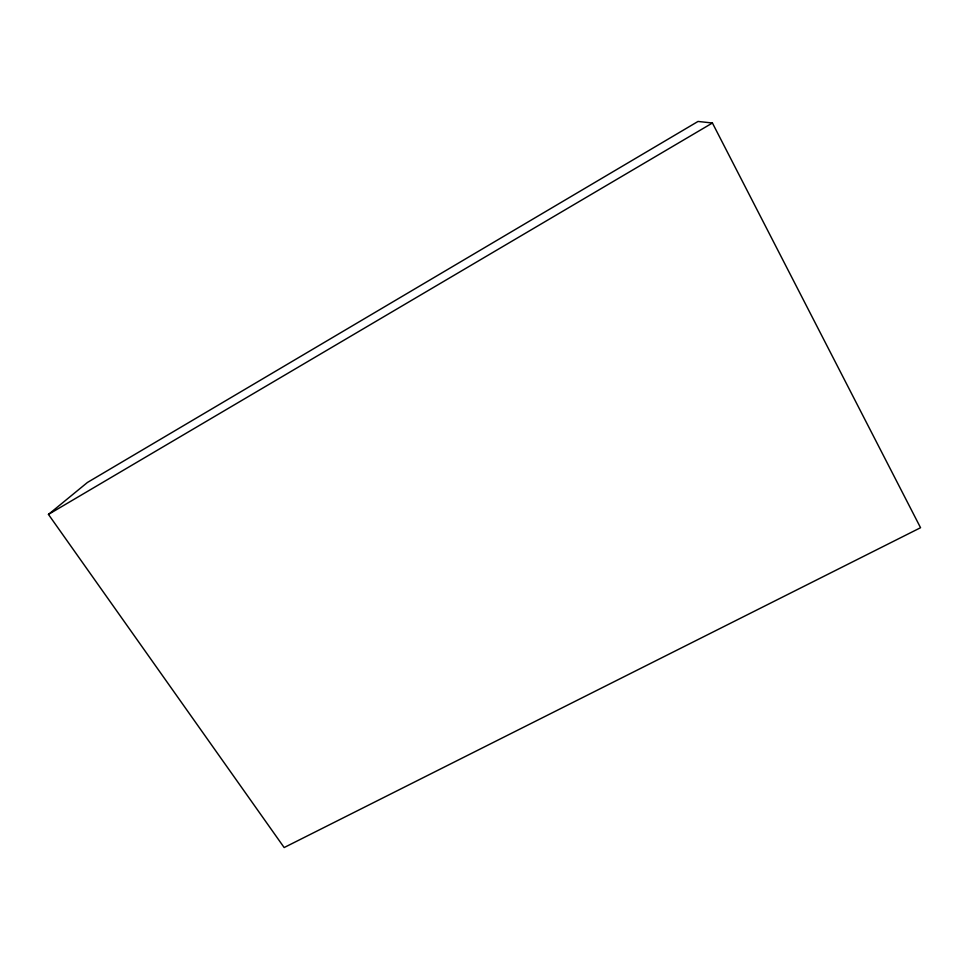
<?xml version="1.0" encoding="UTF-8"?>
<svg xmlns="http://www.w3.org/2000/svg" width="969" height="969" viewBox="0 0 969 969"><rect width="100%" height="100%" fill="white"/><g stroke="black" fill="none" stroke-linecap="round" stroke-linejoin="round"><path stroke-width="1.45" d="M48.45 514.418L87.428 482.465L698.031 121.452L712.421 123.002L920.55 527.717L284.159 847.548L48.45 514.418L712.421 123.002"/></g></svg>
